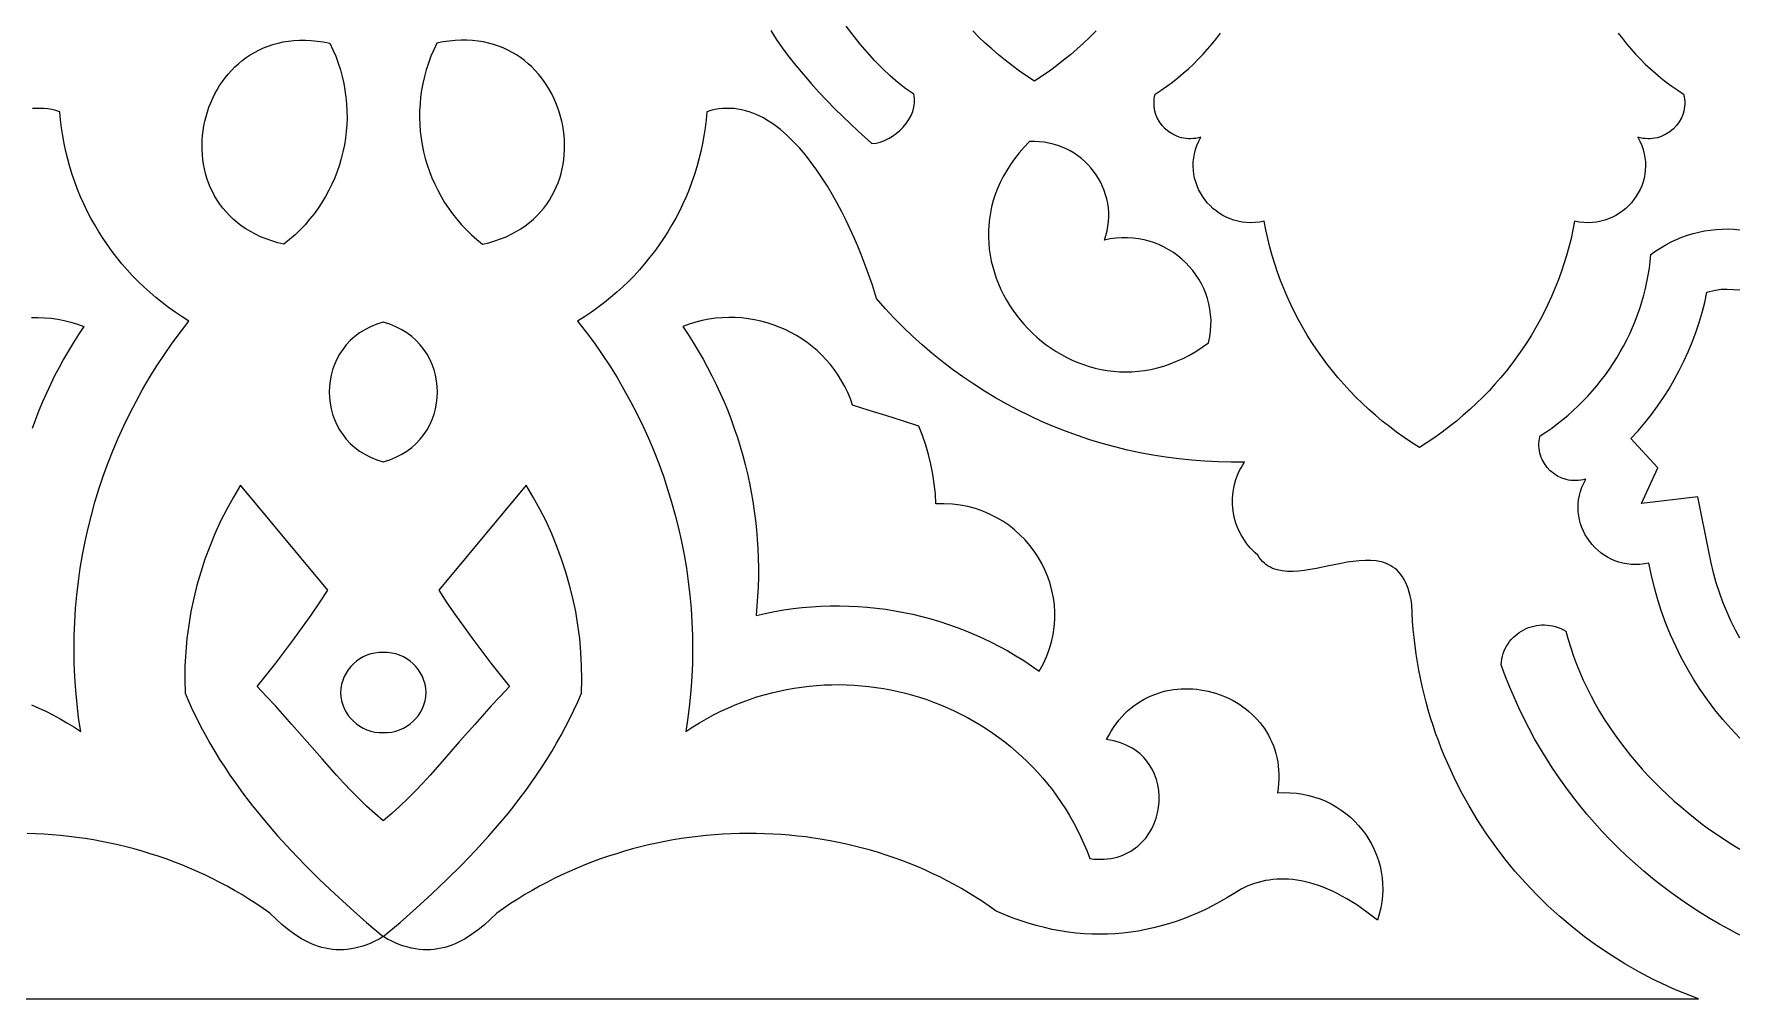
# Model space of a CAD drawing. Extents: x 50 to 3710, y -977 to -877.
# Drawn here: x 371.2 to 456.4, y -977.1 to -928.9 of the extents above; entities that cross this region are included whole.
import ezdxf

# ---------------------------------------------------------------- set-up
doc = ezdxf.new("R2010")
doc.units = 0
doc.layers.add('LAYER_1', color=18, linetype='CONTINUOUS')

msp = doc.modelspace()

# ---------------------------------------------------------------- linework, layer by layer
at = {"layer": 'LAYER_1'}
for points in [[(408.005, -928.699), (408.272, -929.126), (408.572, -929.561), (408.901, -930.004), (409.253, -930.449), (409.624, -930.894), (410.009, -931.336), (410.404, -931.77), (410.804, -932.195), (411.204, -932.606), (411.6, -933), (412.36, -933.724), (413.047, -934.341), (413.254, -934.319), (413.463, -934.27), (413.672, -934.196), (413.877, -934.099), (414.077, -933.981), (414.268, -933.844), (414.448, -933.69), (414.614, -933.521), (414.764, -933.34), (414.895, -933.147), (415.004, -932.946), (415.089, -932.738), (415.148, -932.525), (415.166, -932.417), (415.177, -932.309), (415.18, -932.2), (415.174, -932.092), (415.16, -931.984), (415.137, -931.876), (414.745, -931.607), (414.353, -931.303), (413.962, -930.966), (413.576, -930.601), (413.195, -930.211), (412.821, -929.8), (412.457, -929.371), (412.105, -928.927), (411.766, -928.473)], [(424.254, -928.717), (423.946, -929.025), (423.629, -929.326), (423.304, -929.62), (422.969, -929.906), (422.627, -930.185), (422.275, -930.456), (421.915, -930.72), (421.547, -930.975), (421.171, -931.222), (420.794, -930.975), (420.426, -930.72), (420.066, -930.456), (419.715, -930.185), (419.372, -929.906), (419.038, -929.62), (418.712, -929.326), (418.396, -929.025), (418.088, -928.717)], [(450.34, -928.822), (450.547, -929.094), (450.761, -929.361), (450.983, -929.623), (451.212, -929.878), (451.449, -930.127), (451.694, -930.37), (451.945, -930.606), (452.204, -930.835), (452.471, -931.058), (452.744, -931.273), (453.024, -931.482), (453.311, -931.683), (453.604, -931.876), (453.632, -932.002), (453.651, -932.127), (453.661, -932.251), (453.662, -932.373), (453.654, -932.493), (453.639, -932.611), (453.615, -932.726), (453.584, -932.839), (453.546, -932.949), (453.501, -933.055), (453.39, -933.257), (453.255, -933.443), (453.098, -933.61), (452.921, -933.757), (452.727, -933.881), (452.517, -933.98), (452.407, -934.019), (452.294, -934.052), (452.178, -934.077), (452.06, -934.094), (451.939, -934.104), (451.817, -934.106), (451.694, -934.099), (451.569, -934.084), (451.443, -934.06), (451.316, -934.026), (451.424, -934.23), (451.514, -934.436), (451.586, -934.643), (451.64, -934.851), (451.678, -935.058), (451.699, -935.265), (451.705, -935.47), (451.695, -935.673), (451.671, -935.873), (451.632, -936.07), (451.579, -936.263), (451.513, -936.451), (451.434, -936.634), (451.343, -936.811), (451.24, -936.981), (451.125, -937.144), (451, -937.299), (450.864, -937.445), (450.719, -937.582), (450.564, -937.71), (450.401, -937.826), (450.229, -937.932), (450.049, -938.026), (449.862, -938.107), (449.668, -938.175), (449.468, -938.229), (449.262, -938.269), (449.051, -938.294), (448.834, -938.303), (448.614, -938.296), (448.389, -938.271), (448.162, -938.229), (448.077, -938.662), (447.981, -939.091), (447.874, -939.517), (447.757, -939.939), (447.629, -940.357), (447.49, -940.771), (447.34, -941.18), (447.18, -941.585), (447.01, -941.986), (446.829, -942.382), (446.638, -942.772), (446.437, -943.158), (446.226, -943.538), (446.005, -943.913), (445.773, -944.282), (445.532, -944.646), (445.282, -945.003), (445.021, -945.354), (444.751, -945.699), (444.471, -946.037), (444.182, -946.369), (443.884, -946.694), (443.576, -947.012), (443.26, -947.322), (442.934, -947.625), (442.599, -947.921), (442.255, -948.209), (441.902, -948.489), (441.54, -948.761), (441.17, -949.025), (440.791, -949.28), (440.404, -949.527), (440.016, -949.28), (439.637, -949.025), (439.267, -948.761), (438.905, -948.489), (438.553, -948.209), (438.209, -947.921), (437.874, -947.625), (437.548, -947.322), (437.231, -947.012), (436.923, -946.694), (436.625, -946.369), (436.336, -946.037), (436.056, -945.699), (435.786, -945.354), (435.526, -945.003), (435.275, -944.646), (435.034, -944.282), (434.803, -943.913), (434.581, -943.538), (434.37, -943.158), (434.169, -942.772), (433.978, -942.382), (433.797, -941.986), (433.627, -941.585), (433.467, -941.18), (433.317, -940.771), (433.179, -940.357), (433.05, -939.939), (432.933, -939.517), (432.826, -939.091), (432.73, -938.662), (432.645, -938.229), (432.418, -938.271), (432.193, -938.296), (431.973, -938.303), (431.757, -938.294), (431.545, -938.269), (431.339, -938.229), (431.139, -938.175), (430.945, -938.107), (430.758, -938.026), (430.578, -937.932), (430.407, -937.826), (430.243, -937.71), (430.088, -937.582), (429.943, -937.445), (429.807, -937.299), (429.682, -937.144), (429.568, -936.981), (429.465, -936.811), (429.373, -936.634), (429.294, -936.451), (429.228, -936.263), (429.176, -936.07), (429.137, -935.873), (429.112, -935.673), (429.102, -935.47), (429.108, -935.265), (429.129, -935.058), (429.167, -934.851), (429.221, -934.643), (429.293, -934.436), (429.383, -934.23), (429.491, -934.026), (429.364, -934.06), (429.238, -934.084), (429.113, -934.099), (428.99, -934.106), (428.868, -934.104), (428.748, -934.094), (428.629, -934.077), (428.514, -934.052), (428.401, -934.019), (428.291, -933.98), (428.081, -933.881), (427.886, -933.757), (427.709, -933.61), (427.552, -933.443), (427.417, -933.257), (427.307, -933.055), (427.261, -932.949), (427.223, -932.839), (427.192, -932.726), (427.169, -932.611), (427.153, -932.493), (427.146, -932.373), (427.147, -932.251), (427.156, -932.127), (427.175, -932.002), (427.203, -931.876), (427.496, -931.683), (427.783, -931.482), (428.063, -931.273), (428.337, -931.058), (428.603, -930.835), (428.862, -930.606), (429.114, -930.37), (429.358, -930.127), (429.595, -929.878), (429.825, -929.623), (430.047, -929.361), (430.261, -929.094), (430.467, -928.822)], [(322.922, -977.082), (388.635, -977.082), (454.348, -977.082), (453.963, -976.936), (453.581, -976.783), (453.203, -976.623), (452.828, -976.457), (452.458, -976.285), (452.092, -976.106), (451.371, -975.728), (450.668, -975.326), (449.981, -974.9), (449.313, -974.45), (448.662, -973.977), (448.031, -973.482), (447.419, -972.965), (446.828, -972.427), (446.257, -971.868), (445.707, -971.29), (445.179, -970.692), (444.673, -970.076), (444.191, -969.442), (443.731, -968.79), (443.296, -968.122), (442.885, -967.438), (442.499, -966.738), (442.139, -966.024), (441.804, -965.295), (441.647, -964.926), (441.497, -964.553), (441.354, -964.177), (441.217, -963.798), (441.088, -963.416), (440.965, -963.031), (440.849, -962.643), (440.741, -962.252), (440.64, -961.858), (440.546, -961.462), (440.46, -961.063), (440.381, -960.661), (440.31, -960.257), (440.246, -959.851), (440.19, -959.442), (440.141, -959.031), (440.101, -958.619), (440.068, -958.204), (440.043, -957.787), (440.026, -957.368), (439.99, -957.15), (439.947, -956.946), (439.898, -956.755), (439.842, -956.578), (439.78, -956.413), (439.712, -956.26), (439.639, -956.12), (439.559, -955.991), (439.474, -955.873), (439.384, -955.766), (439.29, -955.669), (439.19, -955.583), (439.085, -955.505), (438.977, -955.437), (438.864, -955.378), (438.747, -955.327), (438.626, -955.284), (438.502, -955.248), (438.243, -955.198), (437.972, -955.174), (437.691, -955.172), (437.401, -955.188), (437.103, -955.221), (436.8, -955.267), (436.493, -955.322), (435.873, -955.448), (435.256, -955.574), (434.952, -955.629), (434.654, -955.675), (434.363, -955.708), (434.081, -955.725), (433.809, -955.723), (433.549, -955.698), (433.302, -955.649), (433.184, -955.613), (433.07, -955.57), (432.961, -955.519), (432.855, -955.46), (432.755, -955.392), (432.659, -955.315), (432.567, -955.228), (432.482, -955.132), (432.401, -955.025), (432.326, -954.907), (432.198, -954.795), (432.078, -954.678), (431.963, -954.557), (431.856, -954.431), (431.755, -954.302), (431.661, -954.169), (431.494, -953.893), (431.354, -953.606), (431.241, -953.309), (431.156, -953.005), (431.099, -952.695), (431.07, -952.382), (431.07, -952.067), (431.097, -951.752), (431.154, -951.44), (431.239, -951.133), (431.353, -950.832), (431.421, -950.685), (431.497, -950.54), (431.579, -950.397), (431.669, -950.258), (431.007, -950.263), (430.347, -950.25), (429.689, -950.219), (429.035, -950.169), (428.383, -950.102), (427.735, -950.017), (427.091, -949.914), (426.451, -949.794), (425.816, -949.657), (425.186, -949.502), (424.561, -949.331), (423.942, -949.143), (423.328, -948.938), (422.721, -948.716), (422.121, -948.479), (421.528, -948.225), (420.942, -947.955), (420.363, -947.669), (419.793, -947.367), (419.231, -947.05), (418.678, -946.718), (418.135, -946.37), (417.6, -946.007), (417.075, -945.629), (416.561, -945.237), (416.057, -944.83), (415.564, -944.408), (415.082, -943.972), (414.611, -943.522), (414.152, -943.058), (413.706, -942.58), (413.272, -942.088), (413.072, -941.427), (412.818, -940.687), (412.514, -939.888), (412.343, -939.472), (412.161, -939.049), (411.966, -938.62), (411.76, -938.189), (411.543, -937.757), (411.315, -937.326), (411.075, -936.9), (410.826, -936.481), (410.566, -936.07), (410.295, -935.671), (410.015, -935.285), (409.726, -934.916), (409.427, -934.564), (409.118, -934.234), (408.801, -933.927), (408.476, -933.645), (408.142, -933.392), (407.972, -933.276), (407.8, -933.168), (407.625, -933.068), (407.449, -932.977), (407.271, -932.895), (407.092, -932.821), (406.91, -932.757), (406.726, -932.703), (406.541, -932.659), (406.354, -932.624), (406.165, -932.601), (405.974, -932.588), (405.782, -932.586), (405.588, -932.596), (405.393, -932.617), (405.196, -932.651), (404.997, -932.697), (404.797, -932.755), (404.761, -933.157), (404.713, -933.557), (404.654, -933.954), (404.582, -934.348), (404.499, -934.738), (404.404, -935.125), (404.298, -935.509), (404.18, -935.888), (404.052, -936.263), (403.912, -936.633), (403.762, -936.999), (403.601, -937.36), (403.429, -937.716), (403.247, -938.067), (403.055, -938.412), (402.852, -938.751), (402.64, -939.084), (402.418, -939.411), (402.186, -939.732), (401.944, -940.046), (401.693, -940.353), (401.432, -940.653), (401.163, -940.946), (400.884, -941.231), (400.596, -941.508), (400.3, -941.777), (399.995, -942.038), (399.682, -942.291), (399.36, -942.535), (399.03, -942.77), (398.691, -942.996), (398.345, -943.212), (398.771, -943.761), (399.18, -944.318), (399.574, -944.884), (399.952, -945.459), (400.315, -946.042), (400.661, -946.633), (400.991, -947.232), (401.305, -947.838), (401.602, -948.451), (401.884, -949.07), (402.148, -949.696), (402.397, -950.328), (402.628, -950.965), (402.843, -951.608), (403.041, -952.256), (403.222, -952.909), (403.387, -953.565), (403.534, -954.226), (403.664, -954.891), (403.777, -955.559), (403.872, -956.23), (403.951, -956.903), (404.011, -957.58), (404.054, -958.258), (404.08, -958.937), (404.088, -959.619), (404.077, -960.301), (404.049, -960.984), (404.003, -961.668), (403.939, -962.351), (403.857, -963.035), (403.756, -963.717), (404.097, -963.493), (404.441, -963.281), (404.789, -963.081), (405.14, -962.892), (405.494, -962.714), (405.851, -962.548), (406.211, -962.393), (406.573, -962.25), (406.938, -962.118), (407.305, -961.996), (407.673, -961.886), (408.043, -961.788), (408.415, -961.699), (408.787, -961.622), (409.161, -961.556), (409.535, -961.5), (409.909, -961.455), (410.284, -961.421), (410.659, -961.397), (411.034, -961.384), (411.408, -961.381), (411.782, -961.388), (412.155, -961.405), (412.526, -961.433), (412.897, -961.471), (413.266, -961.519), (413.633, -961.577), (413.998, -961.644), (414.361, -961.722), (414.721, -961.809), (415.079, -961.906), (415.434, -962.012), (415.786, -962.128), (416.134, -962.254), (416.479, -962.389), (416.821, -962.533), (417.158, -962.687), (417.491, -962.849), (417.82, -963.021), (418.144, -963.202), (418.463, -963.392), (418.777, -963.59), (419.085, -963.798), (419.388, -964.014), (419.686, -964.239), (419.977, -964.473), (420.262, -964.715), (420.541, -964.966), (420.813, -965.225), (421.078, -965.493), (421.336, -965.768), (421.587, -966.052), (421.83, -966.344), (422.066, -966.644), (422.293, -966.953), (422.512, -967.269), (422.723, -967.592), (422.925, -967.924), (423.119, -968.264), (423.303, -968.611), (423.477, -968.965), (423.643, -969.327), (423.798, -969.697), (423.944, -970.074), (424.13, -970.095), (424.311, -970.106), (424.488, -970.109), (424.66, -970.103), (424.827, -970.089), (424.99, -970.066), (425.147, -970.036), (425.3, -969.998), (425.447, -969.952), (425.59, -969.9), (425.727, -969.841), (425.859, -969.775), (425.986, -969.703), (426.109, -969.625), (426.337, -969.452), (426.544, -969.259), (426.73, -969.047), (426.894, -968.819), (427.036, -968.577), (427.156, -968.323), (427.253, -968.059), (427.327, -967.788), (427.377, -967.511), (427.405, -967.231), (427.408, -966.95), (427.387, -966.67), (427.342, -966.393), (427.272, -966.122), (427.176, -965.859), (427.056, -965.606), (426.909, -965.364), (426.826, -965.249), (426.737, -965.137), (426.641, -965.029), (426.538, -964.926), (426.429, -964.828), (426.313, -964.734), (426.19, -964.645), (426.06, -964.562), (425.924, -964.485), (425.781, -964.414), (425.631, -964.349), (425.474, -964.29), (425.31, -964.239), (425.139, -964.194), (424.961, -964.157), (424.776, -964.127), (424.886, -963.914), (425.002, -963.711), (425.125, -963.518), (425.254, -963.334), (425.39, -963.161), (425.531, -962.997), (425.677, -962.842), (425.828, -962.697), (425.984, -962.561), (426.145, -962.435), (426.31, -962.317), (426.479, -962.209), (426.651, -962.11), (426.827, -962.019), (427.005, -961.938), (427.187, -961.865), (427.371, -961.801), (427.556, -961.745), (427.744, -961.697), (427.934, -961.658), (428.124, -961.628), (428.316, -961.605), (428.508, -961.59), (428.7, -961.584), (428.893, -961.585), (429.085, -961.594), (429.277, -961.611), (429.468, -961.635), (429.658, -961.667), (429.847, -961.706), (430.218, -961.807), (430.401, -961.868), (430.581, -961.936), (430.758, -962.01), (430.931, -962.092), (431.102, -962.181), (431.268, -962.276), (431.431, -962.378), (431.589, -962.486), (431.743, -962.601), (431.891, -962.722), (432.034, -962.849), (432.172, -962.982), (432.304, -963.122), (432.43, -963.267), (432.549, -963.418), (432.662, -963.575), (432.767, -963.738), (432.866, -963.906), (432.956, -964.08), (433.039, -964.259), (433.114, -964.443), (433.18, -964.632), (433.237, -964.827), (433.285, -965.027), (433.324, -965.231), (433.353, -965.441), (433.373, -965.655), (433.382, -965.873), (433.38, -966.097), (433.367, -966.324), (433.344, -966.557), (433.309, -966.793), (433.635, -966.778), (433.955, -966.783), (434.269, -966.808), (434.577, -966.852), (434.877, -966.915), (435.17, -966.996), (435.454, -967.094), (435.73, -967.209), (435.996, -967.339), (436.252, -967.485), (436.498, -967.645), (436.733, -967.819), (436.956, -968.006), (437.168, -968.206), (437.367, -968.417), (437.552, -968.639), (437.724, -968.872), (437.882, -969.115), (438.025, -969.366), (438.153, -969.626), (438.265, -969.894), (438.361, -970.169), (438.44, -970.45), (438.502, -970.736), (438.545, -971.028), (438.57, -971.323), (438.577, -971.623), (438.563, -971.925), (438.53, -972.23), (438.476, -972.536), (438.4, -972.842), (438.304, -973.15), (438.041, -972.941), (437.782, -972.746), (437.526, -972.562), (437.273, -972.39), (437.024, -972.23), (436.778, -972.081), (436.535, -971.944), (436.296, -971.818), (436.06, -971.702), (435.827, -971.598), (435.597, -971.503), (435.37, -971.42), (435.147, -971.346), (434.927, -971.282), (434.71, -971.228), (434.496, -971.183), (434.285, -971.147), (434.077, -971.121), (433.873, -971.104), (433.672, -971.095), (433.473, -971.094), (433.278, -971.102), (433.086, -971.118), (432.897, -971.142), (432.711, -971.174), (432.528, -971.213), (432.348, -971.259), (432.171, -971.313), (431.826, -971.44), (431.492, -971.593), (431.142, -971.818), (430.788, -972.033), (430.432, -972.236), (430.074, -972.428), (429.713, -972.608), (429.349, -972.777), (428.983, -972.933), (428.615, -973.078), (428.245, -973.211), (427.872, -973.332), (427.497, -973.44), (427.121, -973.536), (426.742, -973.62), (426.361, -973.691), (425.979, -973.749), (425.594, -973.795), (425.208, -973.827), (424.82, -973.847), (424.431, -973.854), (424.04, -973.847), (423.648, -973.827), (423.254, -973.794), (422.859, -973.747), (422.462, -973.686), (422.064, -973.611), (421.665, -973.523), (421.265, -973.421), (420.864, -973.304), (420.462, -973.173), (420.059, -973.028), (419.656, -972.869), (419.251, -972.695), (418.915, -972.455), (418.574, -972.222), (418.228, -971.997), (417.878, -971.78), (417.523, -971.571), (417.164, -971.369), (416.802, -971.175), (416.435, -970.988), (416.064, -970.81), (415.69, -970.639), (415.312, -970.475), (414.931, -970.319), (414.547, -970.171), (414.16, -970.031), (413.77, -969.898), (413.377, -969.773), (412.981, -969.656), (412.584, -969.546), (412.184, -969.444), (411.781, -969.35), (411.377, -969.263), (410.971, -969.184), (410.564, -969.113), (410.155, -969.049), (409.744, -968.993), (409.333, -968.945), (408.92, -968.904), (408.507, -968.871), (408.092, -968.846), (407.677, -968.829), (407.262, -968.819), (406.846, -968.817), (406.431, -968.822), (406.015, -968.835), (405.599, -968.856), (405.184, -968.885), (404.769, -968.921), (404.355, -968.965), (403.942, -969.016), (403.529, -969.075), (403.118, -969.142), (402.708, -969.217), (402.299, -969.299), (401.892, -969.389), (401.486, -969.487), (401.082, -969.592), (400.68, -969.705), (400.281, -969.826), (399.884, -969.955), (399.489, -970.091), (399.096, -970.234), (398.707, -970.386), (398.32, -970.545), (397.937, -970.712), (397.556, -970.886), (397.179, -971.069), (396.806, -971.259), (396.436, -971.456), (396.07, -971.661), (395.708, -971.874), (395.35, -972.095), (394.996, -972.323), (394.646, -972.559), (394.302, -972.803), (393.996, -973.102), (393.685, -973.381), (393.37, -973.637), (393.049, -973.869), (392.723, -974.074), (392.39, -974.25), (392.222, -974.327), (392.051, -974.396), (391.879, -974.457), (391.705, -974.509), (391.529, -974.552), (391.351, -974.586), (391.172, -974.611), (390.99, -974.627), (390.806, -974.632), (390.621, -974.628), (390.433, -974.613), (390.243, -974.588), (390.05, -974.551), (389.855, -974.504), (389.658, -974.445), (389.459, -974.374), (389.257, -974.292), (389.053, -974.197), (388.846, -974.09), (388.636, -973.97), (389.47, -973.26), (390.278, -972.549), (391.06, -971.835), (391.816, -971.118), (392.544, -970.396), (393.244, -969.669), (393.915, -968.934), (394.557, -968.191), (394.866, -967.816), (395.168, -967.438), (395.463, -967.058), (395.749, -966.676), (396.027, -966.29), (396.298, -965.901), (396.56, -965.509), (396.814, -965.113), (397.06, -964.714), (397.297, -964.311), (397.526, -963.905), (397.746, -963.494), (397.958, -963.08), (398.161, -962.661), (398.355, -962.238), (398.541, -961.81), (398.556, -961.124), (398.546, -960.44), (398.509, -959.759), (398.447, -959.08), (398.36, -958.405), (398.247, -957.734), (398.11, -957.068), (397.947, -956.408), (397.759, -955.755), (397.547, -955.108), (397.311, -954.47), (397.051, -953.839), (396.766, -953.218), (396.458, -952.607), (396.126, -952.006), (395.77, -951.416), (391.402, -956.666), (391.816, -957.286), (392.239, -957.902), (392.67, -958.512), (393.108, -959.116), (393.554, -959.715), (394.008, -960.309), (394.469, -960.897), (394.938, -961.479), (394.472, -961.967), (394.029, -962.443), (393.201, -963.364), (392.432, -964.246), (391.698, -965.092), (390.975, -965.905), (390.61, -966.301), (390.239, -966.69), (389.859, -967.073), (389.467, -967.45), (389.06, -967.821), (388.635, -968.187), (388.21, -967.821), (387.803, -967.45), (387.411, -967.073), (387.031, -966.69), (386.66, -966.301), (386.295, -965.905), (385.572, -965.092), (384.838, -964.246), (384.069, -963.364), (383.241, -962.443), (382.798, -961.967), (382.332, -961.479), (382.801, -960.897), (383.262, -960.309), (383.716, -959.715), (384.162, -959.116), (384.6, -958.512), (385.031, -957.902), (385.453, -957.286), (385.868, -956.666), (381.5, -951.416), (381.144, -952.006), (380.812, -952.607), (380.504, -953.218), (380.219, -953.839), (379.959, -954.47), (379.722, -955.108), (379.511, -955.755), (379.323, -956.408), (379.16, -957.068), (379.023, -957.734), (378.91, -958.405), (378.822, -959.08), (378.761, -959.759), (378.724, -960.44), (378.714, -961.124), (378.729, -961.81), (378.915, -962.238), (379.109, -962.661), (379.312, -963.08), (379.524, -963.494), (379.744, -963.905), (379.973, -964.311), (380.21, -964.714), (380.456, -965.113), (380.71, -965.509), (380.972, -965.901), (381.243, -966.29), (381.521, -966.676), (381.807, -967.058), (382.102, -967.438), (382.713, -968.191), (383.355, -968.934), (384.026, -969.669), (384.726, -970.396), (385.454, -971.118), (386.21, -971.835), (386.992, -972.549), (387.8, -973.26), (388.634, -973.97), (388.424, -974.09), (388.217, -974.197), (388.013, -974.292), (387.811, -974.374), (387.612, -974.445), (387.414, -974.504), (387.22, -974.551), (387.027, -974.588), (386.837, -974.613), (386.649, -974.628), (386.463, -974.632), (386.28, -974.627), (386.098, -974.611), (385.918, -974.586), (385.741, -974.552), (385.565, -974.509), (385.391, -974.457), (385.219, -974.396), (385.048, -974.327), (384.88, -974.25), (384.547, -974.074), (384.221, -973.869), (383.9, -973.637), (383.585, -973.381), (383.274, -973.102), (382.968, -972.803), (382.624, -972.559), (382.274, -972.323), (381.92, -972.095), (381.562, -971.874), (381.2, -971.661), (380.834, -971.456), (380.464, -971.259), (380.091, -971.069), (379.714, -970.886), (379.333, -970.712), (378.95, -970.545), (378.563, -970.386), (378.174, -970.234), (377.781, -970.091), (377.386, -969.955), (376.989, -969.826), (376.589, -969.705), (376.188, -969.592), (375.784, -969.487), (375.378, -969.389), (374.971, -969.299), (374.562, -969.217), (374.152, -969.142), (373.741, -969.075), (373.328, -969.016), (372.915, -968.965), (372.501, -968.921), (372.086, -968.885), (371.671, -968.856), (371.255, -968.835), (370.839, -968.822)], [(371.059, -962.393), (371.419, -962.548), (371.776, -962.714), (372.13, -962.892), (372.481, -963.081), (372.829, -963.281), (373.173, -963.493), (373.514, -963.717), (373.413, -963.035), (373.331, -962.351), (373.267, -961.668), (373.221, -960.984), (373.193, -960.301), (373.182, -959.619), (373.19, -958.937), (373.216, -958.258), (373.259, -957.58), (373.319, -956.903), (373.397, -956.23), (373.493, -955.559), (373.606, -954.891), (373.736, -954.226), (373.883, -953.565), (374.047, -952.909), (374.229, -952.256), (374.427, -951.608), (374.642, -950.965), (374.873, -950.328), (375.122, -949.696), (375.386, -949.07), (375.668, -948.451), (375.965, -947.838), (376.279, -947.232), (376.609, -946.633), (376.955, -946.042), (377.317, -945.459), (377.696, -944.884), (378.09, -944.318), (378.499, -943.761), (378.925, -943.212), (378.578, -942.996), (378.24, -942.77), (377.91, -942.535), (377.588, -942.291), (377.275, -942.038), (376.97, -941.777), (376.674, -941.508), (376.386, -941.231), (376.107, -940.946), (375.838, -940.653), (375.577, -940.353), (375.326, -940.046), (375.084, -939.732), (374.852, -939.411), (374.63, -939.084), (374.417, -938.751), (374.215, -938.412), (374.023, -938.067), (373.841, -937.716), (373.669, -937.36), (373.508, -936.999), (373.358, -936.633), (373.218, -936.263), (373.09, -935.888), (372.972, -935.509), (372.866, -935.125), (372.771, -934.738), (372.688, -934.348), (372.616, -933.954), (372.557, -933.557), (372.509, -933.157), (372.473, -932.755), (372.273, -932.697), (372.074, -932.651), (371.877, -932.617), (371.682, -932.596), (371.488, -932.586), (371.296, -932.588), (371.105, -932.601)], [(456.42, -964.047), (455.985, -963.59), (455.569, -963.118), (455.172, -962.633), (454.795, -962.134), (454.438, -961.623), (454.1, -961.1), (453.783, -960.565), (453.487, -960.019), (453.211, -959.462), (452.956, -958.896), (452.722, -958.319), (452.509, -957.734), (452.319, -957.14), (452.15, -956.537), (452.003, -955.927), (451.878, -955.31), (451.651, -955.352), (451.426, -955.377), (451.206, -955.384), (450.989, -955.375), (450.778, -955.35), (450.572, -955.31), (450.372, -955.256), (450.178, -955.188), (449.991, -955.107), (449.811, -955.013), (449.639, -954.907), (449.476, -954.791), (449.321, -954.663), (449.176, -954.526), (449.04, -954.38), (448.915, -954.225), (448.8, -954.062), (448.697, -953.892), (448.606, -953.715), (448.527, -953.532), (448.461, -953.344), (448.408, -953.151), (448.369, -952.954), (448.345, -952.754), (448.335, -952.551), (448.341, -952.346), (448.362, -952.139), (448.4, -951.932), (448.454, -951.724), (448.526, -951.517), (448.616, -951.311), (448.724, -951.107), (448.597, -951.141), (448.471, -951.165), (448.346, -951.18), (448.223, -951.187), (448.101, -951.185), (447.98, -951.176), (447.862, -951.158), (447.746, -951.133), (447.633, -951.1), (447.523, -951.061), (447.313, -950.962), (447.119, -950.838), (446.942, -950.691), (446.785, -950.524), (446.65, -950.338), (446.539, -950.136), (446.494, -950.03), (446.456, -949.92), (446.425, -949.807), (446.401, -949.692), (446.386, -949.574), (446.378, -949.454), (446.379, -949.332), (446.389, -949.208), (446.408, -949.083), (446.436, -948.957), (446.729, -948.764), (447.016, -948.563), (447.296, -948.355), (447.569, -948.139), (447.836, -947.916), (448.095, -947.687), (448.346, -947.451), (448.591, -947.208), (448.828, -946.959), (449.057, -946.704), (449.279, -946.443), (449.493, -946.175), (449.7, -945.903), (449.898, -945.625), (450.088, -945.341), (450.27, -945.053), (450.443, -944.759), (450.609, -944.461), (450.765, -944.158), (450.913, -943.851), (451.053, -943.54), (451.183, -943.224), (451.304, -942.905), (451.417, -942.582), (451.52, -942.255), (451.614, -941.926), (451.699, -941.593), (451.774, -941.257), (451.839, -940.918), (451.895, -940.576), (451.941, -940.233), (451.976, -939.887), (452.217, -939.711), (452.465, -939.548), (452.72, -939.398), (452.981, -939.26), (453.248, -939.135), (453.52, -939.024), (453.797, -938.925), (454.078, -938.84), (454.363, -938.768), (454.651, -938.709), (454.942, -938.665), (455.235, -938.634), (455.53, -938.616), (455.826, -938.613), (456.122, -938.624), (456.42, -938.649)], [(456.42, -959.06), (456.198, -958.652), (455.971, -958.196), (455.762, -957.73), (455.57, -957.257), (455.395, -956.776), (455.238, -956.287), (455.099, -955.791), (454.978, -955.288), (454.865, -954.725), (454.313, -951.989), (451.503, -952.333), (452.317, -950.541), (450.976, -949.089), (451.331, -948.7), (451.671, -948.3), (451.996, -947.889), (452.306, -947.468), (452.6, -947.038), (452.88, -946.598), (453.143, -946.149), (453.391, -945.691), (453.623, -945.226), (453.838, -944.753), (454.036, -944.272), (454.218, -943.784), (454.383, -943.29), (454.531, -942.79), (454.661, -942.285), (454.774, -941.774), (454.906, -941.73), (455.194, -941.665), (455.488, -941.627), (455.785, -941.616), (456.42, -941.655)], [(371.051, -943.039), (371.378, -943.035), (371.706, -943.048), (372.035, -943.077), (372.365, -943.124), (372.694, -943.188), (373.022, -943.269), (373.349, -943.369), (373.674, -943.487), (373.407, -943.887), (373.148, -944.292), (372.9, -944.701), (372.66, -945.116), (372.431, -945.534), (372.211, -945.957), (372, -946.384), (371.8, -946.815), (371.609, -947.25), (371.428, -947.689), (371.257, -948.131), (371.096, -948.576)], [(456.42, -973.893), (455.903, -973.623), (455.393, -973.342), (454.892, -973.049), (454.398, -972.745), (453.913, -972.43), (453.435, -972.104), (452.966, -971.768), (452.506, -971.421), (452.055, -971.063), (451.612, -970.696), (451.179, -970.318), (450.755, -969.931), (450.34, -969.534), (449.935, -969.128), (449.54, -968.712), (449.155, -968.287), (448.779, -967.853), (448.415, -967.411), (448.06, -966.959), (447.717, -966.5), (447.384, -966.032), (447.062, -965.556), (446.752, -965.072), (446.453, -964.581), (446.165, -964.082), (445.889, -963.575), (445.625, -963.062), (445.373, -962.541), (445.133, -962.014), (444.906, -961.479), (444.691, -960.939), (444.489, -960.392), (444.501, -960.244), (444.523, -960.101), (444.554, -959.962), (444.594, -959.828), (444.643, -959.698), (444.699, -959.574), (444.764, -959.454), (444.835, -959.34), (444.913, -959.231), (444.998, -959.128), (445.089, -959.031), (445.186, -958.94), (445.288, -958.855), (445.395, -958.777), (445.507, -958.705), (445.622, -958.641), (445.742, -958.583), (445.865, -958.533), (445.991, -958.491), (446.12, -958.456), (446.25, -958.429), (446.383, -958.41), (446.517, -958.399), (446.653, -958.397), (446.789, -958.404), (446.925, -958.42), (447.062, -958.444), (447.197, -958.478), (447.332, -958.522), (447.466, -958.575), (447.599, -958.638), (447.729, -958.712), (447.841, -959.129), (447.967, -959.543), (448.106, -959.954), (448.257, -960.361), (448.42, -960.765), (448.596, -961.165), (448.784, -961.561), (448.982, -961.953), (449.193, -962.34), (449.413, -962.723), (449.645, -963.101), (449.887, -963.474), (450.138, -963.842), (450.4, -964.205), (450.671, -964.562), (450.95, -964.913), (451.239, -965.258), (451.536, -965.598), (451.842, -965.93), (452.155, -966.257), (452.475, -966.577), (452.804, -966.89), (453.139, -967.195), (453.48, -967.494), (453.828, -967.785), (454.183, -968.069), (454.543, -968.344), (454.908, -968.612), (455.279, -968.871), (455.655, -969.122), (456.035, -969.365), (456.42, -969.599)]]:
    msp.add_lwpolyline(points, dxfattribs=at)
for points in [[(383.672, -939.377), (383.36, -939.3), (383.062, -939.211), (382.776, -939.111), (382.503, -938.999), (382.243, -938.877), (381.996, -938.745), (381.762, -938.603), (381.54, -938.451), (381.331, -938.291), (381.134, -938.123), (380.949, -937.946), (380.777, -937.762), (380.616, -937.571), (380.468, -937.374), (380.331, -937.17), (380.206, -936.961), (380.093, -936.747), (379.991, -936.527), (379.901, -936.304), (379.822, -936.077), (379.754, -935.847), (379.697, -935.613), (379.651, -935.378), (379.617, -935.14), (379.593, -934.901), (379.579, -934.661), (379.577, -934.421), (379.584, -934.18), (379.603, -933.939), (379.631, -933.7), (379.67, -933.462), (379.718, -933.225), (379.777, -932.991), (379.845, -932.759), (379.924, -932.531), (380.011, -932.306), (380.109, -932.085), (380.216, -931.868), (380.332, -931.657), (380.457, -931.451), (380.592, -931.251), (380.735, -931.057), (380.888, -930.87), (381.049, -930.69), (381.219, -930.518), (381.397, -930.355), (381.584, -930.199), (381.78, -930.053), (381.984, -929.917), (382.195, -929.79), (382.415, -929.674), (382.643, -929.569), (382.879, -929.476), (383.123, -929.394), (383.374, -929.324), (383.633, -929.268), (383.899, -929.224), (384.172, -929.194), (384.453, -929.179), (384.741, -929.178), (385.036, -929.192), (385.338, -929.221), (385.646, -929.267), (385.962, -929.329), (386.117, -929.656), (386.256, -929.986), (386.38, -930.32), (386.488, -930.657), (386.581, -930.996), (386.659, -931.336), (386.721, -931.679), (386.769, -932.022), (386.801, -932.366), (386.819, -932.711), (386.822, -933.054), (386.811, -933.397), (386.785, -933.739), (386.744, -934.079), (386.689, -934.417), (386.62, -934.752), (386.537, -935.084), (386.44, -935.412), (386.329, -935.737), (386.205, -936.056), (386.066, -936.371), (385.915, -936.681), (385.749, -936.984), (385.57, -937.282), (385.378, -937.572), (385.173, -937.855), (384.955, -938.131), (384.724, -938.398), (384.48, -938.657), (384.223, -938.907), (383.954, -939.147)], [(393.598, -939.377), (393.91, -939.3), (394.208, -939.211), (394.494, -939.111), (394.767, -938.999), (395.027, -938.877), (395.274, -938.745), (395.508, -938.603), (395.73, -938.451), (395.939, -938.291), (396.136, -938.123), (396.321, -937.946), (396.493, -937.762), (396.654, -937.571), (396.802, -937.374), (396.939, -937.17), (397.064, -936.961), (397.177, -936.747), (397.279, -936.527), (397.369, -936.304), (397.448, -936.077), (397.516, -935.847), (397.573, -935.613), (397.619, -935.378), (397.653, -935.14), (397.677, -934.901), (397.691, -934.661), (397.693, -934.421), (397.686, -934.18), (397.667, -933.939), (397.639, -933.7), (397.6, -933.462), (397.552, -933.225), (397.493, -932.991), (397.425, -932.759), (397.346, -932.531), (397.259, -932.306), (397.161, -932.085), (397.054, -931.868), (396.938, -931.657), (396.813, -931.451), (396.678, -931.251), (396.535, -931.057), (396.382, -930.87), (396.221, -930.69), (396.051, -930.518), (395.873, -930.355), (395.686, -930.199), (395.49, -930.053), (395.286, -929.917), (395.075, -929.79), (394.855, -929.674), (394.627, -929.569), (394.391, -929.476), (394.147, -929.394), (393.896, -929.324), (393.637, -929.268), (393.371, -929.224), (393.098, -929.194), (392.817, -929.179), (392.529, -929.178), (392.234, -929.192), (391.932, -929.221), (391.624, -929.267), (391.308, -929.329), (391.153, -929.656), (391.014, -929.986), (390.89, -930.32), (390.782, -930.657), (390.689, -930.996), (390.611, -931.336), (390.549, -931.679), (390.501, -932.022), (390.469, -932.366), (390.451, -932.711), (390.448, -933.054), (390.459, -933.397), (390.485, -933.739), (390.526, -934.079), (390.581, -934.417), (390.65, -934.752), (390.733, -935.084), (390.83, -935.412), (390.94, -935.737), (391.065, -936.056), (391.204, -936.371), (391.355, -936.681), (391.521, -936.984), (391.7, -937.282), (391.892, -937.572), (392.097, -937.855), (392.315, -938.131), (392.546, -938.398), (392.79, -938.657), (393.046, -938.907), (393.316, -939.147)], [(429.872, -944.298), (429.932, -944.009), (429.972, -943.723), (429.992, -943.44), (429.993, -943.161), (429.975, -942.886), (429.94, -942.615), (429.887, -942.35), (429.817, -942.09), (429.731, -941.838), (429.63, -941.592), (429.513, -941.354), (429.382, -941.124), (429.238, -940.903), (429.08, -940.692), (428.91, -940.49), (428.727, -940.299), (428.534, -940.12), (428.329, -939.952), (428.115, -939.796), (427.89, -939.654), (427.657, -939.525), (427.416, -939.41), (427.166, -939.311), (426.91, -939.226), (426.646, -939.157), (426.377, -939.105), (426.102, -939.07), (425.823, -939.052), (425.539, -939.053), (425.252, -939.073), (424.962, -939.112), (424.669, -939.172), (424.744, -938.938), (424.802, -938.705), (424.844, -938.472), (424.871, -938.241), (424.883, -938.01), (424.88, -937.782), (424.863, -937.557), (424.832, -937.334), (424.787, -937.115), (424.729, -936.901), (424.658, -936.69), (424.576, -936.485), (424.481, -936.286), (424.374, -936.093), (424.257, -935.906), (424.128, -935.727), (423.989, -935.555), (423.84, -935.391), (423.682, -935.237), (423.514, -935.091), (423.338, -934.955), (423.153, -934.83), (422.959, -934.715), (422.759, -934.611), (422.551, -934.52), (422.336, -934.44), (422.114, -934.373), (421.887, -934.32), (421.653, -934.281), (421.415, -934.256), (421.171, -934.245), (420.923, -934.25), (420.655, -934.53), (420.407, -934.814), (420.18, -935.102), (419.972, -935.394), (419.783, -935.689), (419.613, -935.986), (419.461, -936.286), (419.328, -936.588), (419.212, -936.891), (419.114, -937.196), (419.033, -937.501), (418.968, -937.806), (418.92, -938.112), (418.889, -938.417), (418.872, -938.721), (418.871, -939.025), (418.885, -939.326), (418.914, -939.625), (418.957, -939.922), (419.014, -940.216), (419.084, -940.507), (419.167, -940.795), (419.264, -941.078), (419.372, -941.357), (419.493, -941.631), (419.626, -941.899), (419.77, -942.162), (419.925, -942.42), (420.091, -942.67), (420.267, -942.914), (420.453, -943.151), (420.649, -943.38), (420.854, -943.601), (421.068, -943.813), (421.291, -944.017), (421.521, -944.212), (421.76, -944.397), (422.006, -944.571), (422.259, -944.736), (422.519, -944.89), (422.786, -945.032), (423.058, -945.163), (423.336, -945.282), (423.62, -945.388), (423.909, -945.482), (424.202, -945.562), (424.5, -945.629), (424.801, -945.682), (425.106, -945.721), (425.415, -945.744), (425.726, -945.753), (426.04, -945.745), (426.355, -945.722), (426.673, -945.683), (426.992, -945.626), (427.313, -945.553), (427.634, -945.462), (427.955, -945.353), (428.277, -945.225), (428.598, -945.079), (428.918, -944.913), (429.238, -944.728), (429.556, -944.523)], [(388.635, -950.244), (388.963, -950.142), (389.269, -950.017), (389.554, -949.872), (389.819, -949.707), (390.062, -949.524), (390.284, -949.325), (390.484, -949.111), (390.664, -948.883), (390.823, -948.644), (390.96, -948.394), (391.076, -948.135), (391.171, -947.869), (391.245, -947.596), (391.298, -947.319), (391.33, -947.04), (391.34, -946.758), (391.33, -946.477), (391.298, -946.197), (391.245, -945.92), (391.171, -945.648), (391.076, -945.382), (390.96, -945.123), (390.823, -944.873), (390.664, -944.633), (390.484, -944.406), (390.284, -944.192), (390.062, -943.992), (389.819, -943.81), (389.554, -943.645), (389.269, -943.499), (388.963, -943.375), (388.635, -943.273), (388.307, -943.375), (388.001, -943.499), (387.716, -943.645), (387.451, -943.81), (387.208, -943.992), (386.986, -944.192), (386.786, -944.406), (386.606, -944.633), (386.447, -944.873), (386.31, -945.123), (386.194, -945.382), (386.099, -945.648), (386.025, -945.92), (385.972, -946.197), (385.94, -946.477), (385.929, -946.758), (385.94, -947.04), (385.972, -947.319), (386.025, -947.596), (386.099, -947.869), (386.194, -948.135), (386.31, -948.394), (386.447, -948.644), (386.606, -948.883), (386.786, -949.111), (386.986, -949.325), (387.208, -949.524), (387.451, -949.707), (387.716, -949.872), (388.001, -950.017), (388.307, -950.142)], [(407.258, -957.923), (407.719, -957.819), (408.181, -957.728), (408.644, -957.649), (409.108, -957.584), (409.572, -957.531), (410.037, -957.491), (410.502, -957.463), (410.966, -957.448), (411.431, -957.445), (411.894, -957.455), (412.357, -957.477), (412.819, -957.511), (413.279, -957.558), (413.737, -957.617), (414.194, -957.688), (414.648, -957.771), (415.1, -957.867), (415.549, -957.974), (415.995, -958.093), (416.438, -958.225), (416.878, -958.368), (417.314, -958.523), (417.745, -958.689), (418.173, -958.868), (418.596, -959.058), (419.014, -959.26), (419.428, -959.473), (419.836, -959.698), (420.238, -959.934), (420.635, -960.182), (421.026, -960.441), (421.41, -960.711), (421.607, -960.351), (421.774, -959.986), (421.912, -959.617), (422.022, -959.247), (422.104, -958.875), (422.158, -958.502), (422.186, -958.131), (422.189, -957.762), (422.166, -957.396), (422.118, -957.035), (422.047, -956.678), (421.953, -956.328), (421.837, -955.986), (421.698, -955.652), (421.539, -955.327), (421.359, -955.014), (421.159, -954.712), (420.94, -954.423), (420.703, -954.148), (420.448, -953.889), (420.176, -953.645), (419.888, -953.419), (419.584, -953.211), (419.265, -953.023), (418.931, -952.855), (418.584, -952.708), (418.223, -952.585), (417.85, -952.485), (417.466, -952.41), (417.07, -952.361), (416.665, -952.339), (416.249, -952.345), (416.22, -951.847), (416.168, -951.352), (416.094, -950.86), (415.998, -950.371), (415.88, -949.888), (415.739, -949.41), (415.577, -948.938), (415.394, -948.473), (414.57, -948.2), (413.745, -947.934), (412.917, -947.675), (412.087, -947.424), (411.972, -947.102), (411.842, -946.79), (411.696, -946.489), (411.536, -946.198), (411.363, -945.918), (411.176, -945.65), (410.977, -945.392), (410.765, -945.147), (410.542, -944.914), (410.308, -944.692), (410.064, -944.484), (409.81, -944.288), (409.547, -944.105), (409.275, -943.936), (408.996, -943.781), (408.709, -943.639), (408.415, -943.511), (408.115, -943.398), (407.81, -943.3), (407.499, -943.217), (407.185, -943.149), (406.866, -943.096), (406.544, -943.06), (406.219, -943.039), (405.892, -943.035), (405.564, -943.048), (405.235, -943.077), (404.905, -943.124), (404.576, -943.188), (404.248, -943.269), (403.921, -943.369), (403.596, -943.487), (403.863, -943.887), (404.122, -944.292), (404.37, -944.701), (404.61, -945.116), (404.839, -945.534), (405.059, -945.957), (405.27, -946.384), (405.47, -946.815), (405.661, -947.25), (405.842, -947.689), (406.013, -948.131), (406.174, -948.576), (406.326, -949.024), (406.467, -949.476), (406.598, -949.93), (406.72, -950.387), (406.831, -950.846), (406.932, -951.308), (407.023, -951.771), (407.103, -952.237), (407.174, -952.705), (407.234, -953.174), (407.284, -953.645), (407.323, -954.117), (407.352, -954.591), (407.37, -955.065), (407.378, -955.54), (407.375, -956.016), (407.362, -956.492), (407.338, -956.969), (407.304, -957.446)], [(388.635, -963.778), (388.849, -963.773), (389.056, -963.747), (389.258, -963.701), (389.451, -963.637), (389.636, -963.555), (389.81, -963.456), (389.974, -963.342), (390.125, -963.213), (390.264, -963.07), (390.388, -962.915), (390.497, -962.748), (390.589, -962.571), (390.664, -962.383), (390.721, -962.188), (390.757, -961.985), (390.773, -961.775), (390.757, -961.565), (390.721, -961.361), (390.664, -961.166), (390.589, -960.979), (390.497, -960.801), (390.388, -960.634), (390.264, -960.479), (390.125, -960.337), (389.974, -960.208), (389.81, -960.093), (389.636, -959.995), (389.451, -959.913), (389.258, -959.848), (389.056, -959.803), (388.849, -959.777), (388.635, -959.771), (388.421, -959.777), (388.214, -959.803), (388.012, -959.848), (387.819, -959.913), (387.634, -959.995), (387.46, -960.093), (387.296, -960.208), (387.145, -960.337), (387.006, -960.479), (386.882, -960.634), (386.773, -960.801), (386.681, -960.979), (386.606, -961.166), (386.549, -961.361), (386.513, -961.565), (386.496, -961.775), (386.513, -961.985), (386.549, -962.188), (386.606, -962.383), (386.681, -962.571), (386.773, -962.748), (386.882, -962.915), (387.006, -963.07), (387.145, -963.213), (387.296, -963.342), (387.46, -963.456), (387.634, -963.555), (387.819, -963.637), (388.012, -963.701), (388.214, -963.747), (388.421, -963.773)]]:
    msp.add_lwpolyline(points, close=True, dxfattribs=at)

doc.saveas('drawing.dxf')
